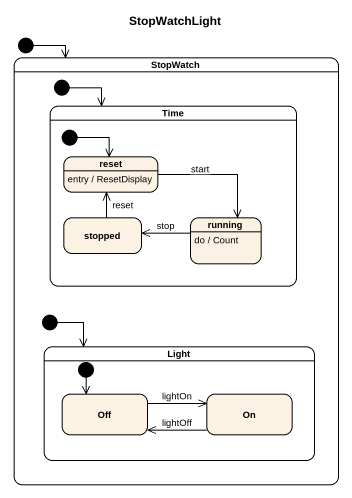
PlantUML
@startuml
title StopWatchLight
hide empty description
state StopWatch {
  state initial2 <<start>>
  state Time {
    state reset
    reset : entry / ResetDisplay
    state stopped
    state running
    running : do / Count
    [*] --> reset
  }
  state initial4 <<start>>
  state Light {
    state Off
    state "On" as On_
    [*] --> Off
  }
}
[*] --> StopWatch
initial2 --> Time
reset -right-> running : start
stopped -up-> reset : reset
running -left-> stopped : stop
initial4 --> Light
Off -right-> On_ : lightOn
On_ -left-> Off : lightOff
@enduml
